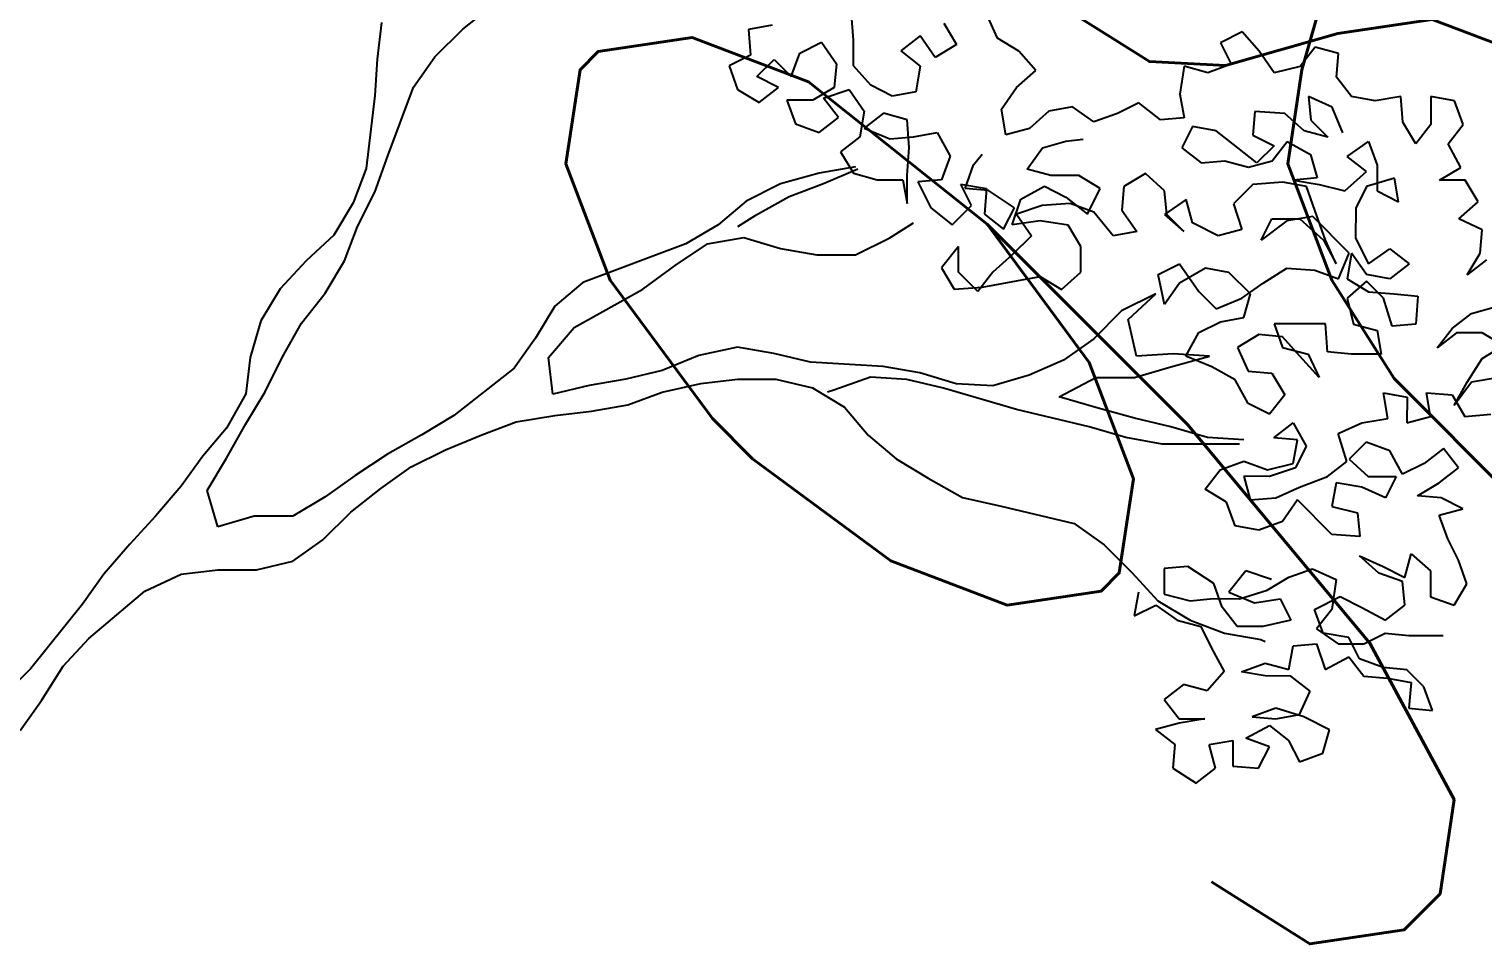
# Model space of a CAD drawing. Header units: millimetres. Extents: x 684983 to 685377, y 990360 to 990509.
# Drawn here: x 685040.803 to 685041.78, y 990417.245 to 990417.86 of the extents above; entities that cross this region are included whole.
import ezdxf

# ---------------------------------------------------------------- set-up
doc = ezdxf.new("R2010")
doc.units = ezdxf.units.MM
doc.layers.add('GRID LEVELS', color=7, linetype='Continuous', lineweight=13)
doc.layers.add('TEAK', color=7, linetype='Continuous')
doc.styles.get("Standard").update_dxf_attribs({"font": 'RomanS'})

# ---------------------------------------------------------------- blocks, each defined once
blk = doc.blocks.new('A$C25655A80')
at = {"color": 62}
for p, q in [((0.31461, 1.34169), (0.32808, 1.35225)), ((0.48956, 1.33672), (0.48861, 1.34826)), ((0.55397, 1.33763), (0.54918, 1.3482)), ((0.3021, 1.3292), (0.31461, 1.34169)), ((0.45304, 1.34349), (0.44247, 1.34157)), ((0.44247, 1.34157), (0.44342, 1.33004)), ((0.52995, 1.34438), (0.53571, 1.33476)), ((0.46553, 1.33098), (0.47514, 1.33577)), ((0.47514, 1.33577), (0.48186, 1.32616)), ((0.48955, 1.32519), (0.48956, 1.33672)), ((0.51937, 1.33862), (0.51071, 1.3319)), ((0.52609, 1.329), (0.51937, 1.33862)), ((0.56358, 1.33185), (0.55397, 1.33763)), ((0.66356, 1.34041), (0.65395, 1.33561)), ((0.65395, 1.33561), (0.65874, 1.32599)), ((0.67125, 1.33175), (0.66356, 1.34041)), ((0.29248, 1.31575), (0.3021, 1.3292)), ((0.44342, 1.33004), (0.4338, 1.32524)), ((0.46167, 1.32041), (0.46553, 1.33098)), ((0.51071, 1.3319), (0.51935, 1.32516)), ((0.53571, 1.33476), (0.52609, 1.329)), ((0.57126, 1.32319), (0.56358, 1.33185)), ((0.67797, 1.32213), (0.67125, 1.33175)), ((0.69624, 1.33365), (0.68951, 1.325)), ((0.70681, 1.33076), (0.69624, 1.33365)), ((0.70584, 1.32018), (0.70681, 1.33076)), ((0.4338, 1.32524), (0.43763, 1.31466)), ((0.44629, 1.32042), (0.45399, 1.3281)), ((0.45399, 1.3281), (0.46167, 1.32041)), ((0.48186, 1.32616), (0.48089, 1.31558)), ((0.49724, 1.31653), (0.48955, 1.32519)), ((0.51935, 1.32516), (0.51742, 1.31363)), ((0.5626, 1.31551), (0.57126, 1.32319)), ((0.63759, 1.32505), (0.63566, 1.31256)), ((0.64817, 1.32216), (0.63759, 1.32505)), ((0.65874, 1.32599), (0.64817, 1.32216)), ((0.68951, 1.325), (0.67797, 1.32213)), ((0.28092, 1.285), (0.29248, 1.31575)), ((0.4559, 1.31561), (0.44629, 1.32042)), ((0.44724, 1.30888), (0.4559, 1.31561)), ((0.48089, 1.31558), (0.47128, 1.30982)), ((0.50685, 1.31171), (0.49724, 1.31653)), ((0.55587, 1.3059), (0.5626, 1.31551)), ((0.71256, 1.31153), (0.70584, 1.32018)), ((0.43763, 1.31466), (0.44724, 1.30888)), ((0.45974, 1.30983), (0.46358, 1.29926)), ((0.47128, 1.30982), (0.45974, 1.30983)), ((0.47608, 1.31078), (0.48762, 1.31461)), ((0.4828, 1.30212), (0.47608, 1.31078)), ((0.48762, 1.31461), (0.49434, 1.305)), ((0.51742, 1.31363), (0.50685, 1.31171)), ((0.63566, 1.31256), (0.63757, 1.30198)), ((0.69334, 1.31154), (0.69429, 1.30097)), ((0.70391, 1.30673), (0.69334, 1.31154)), ((0.72314, 1.30959), (0.71256, 1.31153)), ((0.73467, 1.3115), (0.72314, 1.30959)), ((0.73562, 1.29997), (0.73467, 1.3115)), ((0.74813, 1.31149), (0.74812, 1.299)), ((0.7587, 1.30956), (0.74813, 1.31149)), ((0.76254, 1.29898), (0.7587, 1.30956)), ((0.49434, 1.305), (0.49241, 1.29346)), ((0.50299, 1.30403), (0.49434, 1.29731)), ((0.51356, 1.30113), (0.50299, 1.30403)), ((0.55778, 1.29436), (0.55587, 1.3059)), ((0.57701, 1.30492), (0.56836, 1.29724)), ((0.58759, 1.30683), (0.57701, 1.30492)), ((0.5972, 1.30009), (0.58759, 1.30683)), ((0.60778, 1.30393), (0.5972, 1.30009)), ((0.61739, 1.30873), (0.60778, 1.30393)), ((0.627, 1.30103), (0.61739, 1.30873)), ((0.6693, 1.30484), (0.66833, 1.29426)), ((0.68276, 1.30386), (0.6693, 1.30484)), ((0.6914, 1.29616), (0.68276, 1.30386)), ((0.7087, 1.29519), (0.70391, 1.30673)), ((0.46358, 1.29926), (0.47415, 1.2954)), ((0.47415, 1.2954), (0.4828, 1.30212)), ((0.49434, 1.29731), (0.50587, 1.29249)), ((0.51451, 1.28864), (0.51356, 1.30113)), ((0.56836, 1.29724), (0.55778, 1.29436)), ((0.63757, 1.30198), (0.627, 1.30103)), ((0.64142, 1.29813), (0.6366, 1.28852)), ((0.65199, 1.2962), (0.64142, 1.29813)), ((0.66159, 1.2885), (0.65199, 1.2962)), ((0.70197, 1.29327), (0.6914, 1.29616)), ((0.69429, 1.30097), (0.70197, 1.29327)), ((0.74138, 1.29035), (0.73562, 1.29997)), ((0.74812, 1.299), (0.74138, 1.29035)), ((0.7558, 1.29034), (0.76254, 1.29898)), ((0.49241, 1.29346), (0.48375, 1.28674)), ((0.50587, 1.29249), (0.51644, 1.29344)), ((0.51644, 1.29344), (0.52702, 1.29535)), ((0.52702, 1.29535), (0.53278, 1.28477)), ((0.57412, 1.28858), (0.58469, 1.29145)), ((0.58469, 1.29145), (0.59238, 1.29241)), ((0.66833, 1.29426), (0.67794, 1.28945)), ((0.67794, 1.28945), (0.67024, 1.28176)), ((0.67697, 1.28272), (0.68371, 1.29136)), ((0.68371, 1.29136), (0.69428, 1.28559)), ((0.71062, 1.28461), (0.72024, 1.29133)), ((0.72024, 1.29133), (0.72407, 1.28075)), ((0.76156, 1.27976), (0.7558, 1.29034)), ((0.27513, 1.26867), (0.28092, 1.285)), ((0.48375, 1.28674), (0.48951, 1.27712)), ((0.51354, 1.27614), (0.51451, 1.28864)), ((0.53278, 1.28477), (0.52892, 1.2742)), ((0.54335, 1.28092), (0.5472, 1.28572)), ((0.56738, 1.27897), (0.57412, 1.28858)), ((0.6366, 1.28852), (0.64525, 1.28179)), ((0.64525, 1.28179), (0.65582, 1.28274)), ((0.65582, 1.28274), (0.66639, 1.27984)), ((0.67024, 1.28176), (0.66159, 1.2885)), ((0.66639, 1.27984), (0.67697, 1.28272)), ((0.69428, 1.28559), (0.69715, 1.27501)), ((0.71926, 1.27787), (0.71062, 1.28461)), ((0.47413, 1.27714), (0.45682, 1.27235)), ((0.49047, 1.28001), (0.47413, 1.27714)), ((0.49143, 1.27904), (0.47605, 1.27233)), ((0.48951, 1.27712), (0.50008, 1.27423)), ((0.53949, 1.27035), (0.54335, 1.28092)), ((0.57795, 1.27608), (0.56738, 1.27897)), ((0.62025, 1.277), (0.61063, 1.27124)), ((0.62889, 1.2693), (0.62025, 1.277)), ((0.70964, 1.26923), (0.71926, 1.27787)), ((0.72407, 1.28075), (0.72406, 1.26922)), ((0.75194, 1.274), (0.76156, 1.27976)), ((0.45682, 1.27235), (0.44143, 1.26467)), ((0.47605, 1.27233), (0.46066, 1.26657)), ((0.50008, 1.27423), (0.51162, 1.27422)), ((0.51162, 1.27422), (0.51353, 1.26364)), ((0.51353, 1.26364), (0.51354, 1.27614)), ((0.52892, 1.2742), (0.51835, 1.27325)), ((0.51835, 1.27325), (0.5241, 1.26171)), ((0.53757, 1.27227), (0.5491, 1.27034)), ((0.54237, 1.26265), (0.53757, 1.27227)), ((0.55007, 1.26938), (0.53949, 1.27035)), ((0.5491, 1.27034), (0.54813, 1.2588)), ((0.56448, 1.26552), (0.57506, 1.27128)), ((0.57506, 1.27128), (0.58467, 1.26646)), ((0.59045, 1.27607), (0.57795, 1.27608)), ((0.60005, 1.27029), (0.59045, 1.27607)), ((0.59428, 1.25876), (0.60005, 1.27029)), ((0.61063, 1.27124), (0.60966, 1.26067)), ((0.66831, 1.27215), (0.65965, 1.26351)), ((0.68177, 1.2731), (0.66831, 1.27215)), ((0.69234, 1.27117), (0.68177, 1.2731)), ((0.69715, 1.27501), (0.68657, 1.27406)), ((0.68657, 1.27406), (0.69811, 1.27212)), ((0.69618, 1.26059), (0.69234, 1.27117)), ((0.69811, 1.27212), (0.70964, 1.26923)), ((0.71926, 1.27114), (0.71444, 1.26154)), ((0.73176, 1.27498), (0.71926, 1.27114)), ((0.73367, 1.2644), (0.73176, 1.27498)), ((0.76348, 1.27399), (0.75194, 1.274)), ((0.76924, 1.26437), (0.76348, 1.27399)), ((0.26743, 1.25329), (0.27513, 1.26867)), ((0.44143, 1.26467), (0.42893, 1.25411)), ((0.46066, 1.26657), (0.44527, 1.25794)), ((0.56159, 1.26168), (0.55007, 1.26938)), ((0.56063, 1.25399), (0.56448, 1.26552)), ((0.58659, 1.26358), (0.57409, 1.26263)), ((0.58467, 1.26646), (0.59428, 1.25876)), ((0.59716, 1.25972), (0.58659, 1.26358)), ((0.6385, 1.26545), (0.62888, 1.25873)), ((0.62984, 1.25873), (0.62889, 1.2693)), ((0.64138, 1.25487), (0.6385, 1.26545)), ((0.65965, 1.26351), (0.66348, 1.25197)), ((0.72406, 1.26922), (0.73367, 1.2644)), ((0.76058, 1.25669), (0.76924, 1.26437)), ((0.44527, 1.25794), (0.43758, 1.25314)), ((0.5241, 1.26171), (0.53371, 1.25401)), ((0.53371, 1.25401), (0.54237, 1.26265)), ((0.54813, 1.2588), (0.55678, 1.25207)), ((0.55678, 1.25207), (0.56159, 1.26168)), ((0.57409, 1.26263), (0.56255, 1.25879)), ((0.56255, 1.25879), (0.56927, 1.24917)), ((0.6058, 1.24914), (0.59716, 1.25972)), ((0.60966, 1.26067), (0.61638, 1.25105)), ((0.62888, 1.25873), (0.63753, 1.25103)), ((0.63753, 1.25103), (0.62984, 1.25873)), ((0.67213, 1.24715), (0.67695, 1.25676)), ((0.67695, 1.25676), (0.68944, 1.25675)), ((0.69521, 1.25771), (0.68367, 1.2558)), ((0.68944, 1.25675), (0.70001, 1.24713)), ((0.71154, 1.24135), (0.69521, 1.25771)), ((0.70097, 1.24713), (0.69618, 1.26059)), ((0.71444, 1.26154), (0.71443, 1.24808)), ((0.77115, 1.25187), (0.76058, 1.25669)), ((0.26165, 1.23792), (0.26743, 1.25329)), ((0.42893, 1.25411), (0.4145, 1.24547)), ((0.50583, 1.24827), (0.51641, 1.25499)), ((0.57312, 1.2559), (0.56063, 1.25399)), ((0.58562, 1.25396), (0.57312, 1.2559)), ((0.59138, 1.24434), (0.58562, 1.25396)), ((0.61638, 1.25105), (0.6058, 1.24914)), ((0.65291, 1.24909), (0.64138, 1.25487)), ((0.66348, 1.25197), (0.65291, 1.24909)), ((0.68367, 1.2558), (0.67213, 1.24715)), ((0.77018, 1.2413), (0.77115, 1.25187)), ((0.4145, 1.24547), (0.36834, 1.22821)), ((0.40968, 1.23586), (0.42411, 1.24546)), ((0.42411, 1.24546), (0.44046, 1.24833)), ((0.44046, 1.24833), (0.4568, 1.24351)), ((0.49044, 1.24059), (0.50583, 1.24827)), ((0.53658, 1.24439), (0.52889, 1.23479)), ((0.53657, 1.23286), (0.53658, 1.24439)), ((0.56927, 1.24917), (0.56061, 1.24053)), ((0.59137, 1.23281), (0.59138, 1.24434)), ((0.70001, 1.24713), (0.70577, 1.23655)), ((0.70577, 1.23655), (0.70097, 1.24713)), ((0.71443, 1.24808), (0.72019, 1.23654)), ((0.25298, 1.22351), (0.26165, 1.23792)), ((0.4568, 1.24351), (0.47313, 1.24061)), ((0.47313, 1.24061), (0.49044, 1.24059)), ((0.56061, 1.24053), (0.55195, 1.23285)), ((0.70672, 1.22982), (0.71154, 1.24135)), ((0.7125, 1.24135), (0.71057, 1.22982)), ((0.71922, 1.23173), (0.7125, 1.24135)), ((0.72019, 1.23654), (0.7298, 1.24326)), ((0.7298, 1.24326), (0.73845, 1.23652)), ((0.7644, 1.23169), (0.77018, 1.2413)), ((0.77306, 1.23841), (0.7644, 1.23169)), ((0.39526, 1.2253), (0.40968, 1.23586)), ((0.52889, 1.23479), (0.53464, 1.22517)), ((0.54522, 1.2242), (0.53657, 1.23286)), ((0.55195, 1.23285), (0.54522, 1.2242)), ((0.56253, 1.22899), (0.5731, 1.2309)), ((0.5731, 1.2309), (0.58271, 1.22513)), ((0.58271, 1.22513), (0.59137, 1.23281)), ((0.62597, 1.23182), (0.63559, 1.23661)), ((0.62885, 1.21836), (0.62597, 1.23182)), ((0.64713, 1.23468), (0.63558, 1.22796)), ((0.63559, 1.23661), (0.64423, 1.22411)), ((0.6577, 1.23275), (0.64713, 1.23468)), ((0.6673, 1.22313), (0.6577, 1.23275)), ((0.67307, 1.22793), (0.68365, 1.23465)), ((0.68365, 1.23465), (0.69615, 1.23367)), ((0.69615, 1.23367), (0.70672, 1.22982)), ((0.72979, 1.2298), (0.71922, 1.23173)), ((0.73845, 1.23652), (0.72979, 1.2298)), ((0.36834, 1.22821), (0.35584, 1.21764)), ((0.36448, 1.20802), (0.39526, 1.2253)), ((0.53464, 1.22517), (0.54714, 1.22612)), ((0.54714, 1.22612), (0.56253, 1.22899)), ((0.63558, 1.22796), (0.62885, 1.21836)), ((0.64423, 1.22411), (0.65191, 1.21641)), ((0.66345, 1.22121), (0.67307, 1.22793)), ((0.71922, 1.22885), (0.71056, 1.22116)), ((0.71057, 1.22982), (0.72017, 1.22404)), ((0.7269, 1.22115), (0.71922, 1.22885)), ((0.24239, 1.21006), (0.25298, 1.22351)), ((0.35584, 1.21764), (0.34717, 1.20323)), ((0.625, 1.22317), (0.60962, 1.21549)), ((0.6125, 1.21164), (0.625, 1.22317)), ((0.65191, 1.21641), (0.66345, 1.22121)), ((0.66441, 1.21255), (0.6673, 1.22313)), ((0.71056, 1.22116), (0.71343, 1.20963)), ((0.72017, 1.22404), (0.73171, 1.22307)), ((0.73073, 1.20865), (0.7269, 1.22115)), ((0.73171, 1.22307), (0.74228, 1.2221)), ((0.74228, 1.2221), (0.74131, 1.2096)), ((0.60962, 1.21549), (0.59711, 1.203)), ((0.61633, 1.1953), (0.6125, 1.21164)), ((0.65383, 1.21064), (0.66441, 1.21255)), ((0.75765, 1.20766), (0.76631, 1.21438)), ((0.76631, 1.21438), (0.77688, 1.21726)), ((0.23373, 1.19468), (0.24239, 1.21006)), ((0.35293, 1.19458), (0.36448, 1.20802)), ((0.63844, 1.19528), (0.64421, 1.20584)), ((0.64421, 1.20584), (0.65383, 1.21064)), ((0.67113, 1.20486), (0.66151, 1.1991)), ((0.6817, 1.20389), (0.67113, 1.20486)), ((0.67786, 1.20966), (0.6817, 1.19908)), ((0.70094, 1.20964), (0.67786, 1.20966)), ((0.70188, 1.19714), (0.70094, 1.20964)), ((0.71343, 1.20963), (0.724, 1.20673)), ((0.724, 1.20673), (0.72592, 1.19616)), ((0.74131, 1.2096), (0.73073, 1.20865)), ((0.75091, 1.19902), (0.75765, 1.20766)), ((0.75957, 1.20574), (0.75091, 1.19902)), ((0.77111, 1.20573), (0.75957, 1.20574)), ((0.78071, 1.19995), (0.77111, 1.20573)), ((0.34717, 1.20323), (0.33754, 1.18978)), ((0.43753, 1.1993), (0.42022, 1.19548)), ((0.45387, 1.19641), (0.43753, 1.1993)), ((0.59711, 1.203), (0.58364, 1.1934)), ((0.66151, 1.1991), (0.66631, 1.18852)), ((0.68939, 1.19523), (0.6817, 1.20389)), ((0.6817, 1.19908), (0.69323, 1.19619)), ((0.7711, 1.19419), (0.78071, 1.19995)), ((0.22602, 1.17931), (0.23373, 1.19468)), ((0.35484, 1.17823), (0.35293, 1.19458)), ((0.42022, 1.19548), (0.40387, 1.18876)), ((0.47021, 1.19255), (0.45387, 1.19641)), ((0.50289, 1.19059), (0.47021, 1.19255)), ((0.58364, 1.1934), (0.56825, 1.18669)), ((0.63267, 1.19624), (0.61633, 1.1953)), ((0.6317, 1.19047), (0.64901, 1.19527)), ((0.64901, 1.19527), (0.63267, 1.19624)), ((0.64997, 1.19046), (0.63844, 1.19528)), ((0.69803, 1.18561), (0.68939, 1.19523)), ((0.69323, 1.19619), (0.69803, 1.18561)), ((0.71246, 1.19617), (0.70188, 1.19714)), ((0.72592, 1.19616), (0.71246, 1.19617)), ((0.76436, 1.18362), (0.7711, 1.19419)), ((0.33754, 1.18978), (0.31061, 1.16866)), ((0.40387, 1.18876), (0.38753, 1.18493)), ((0.49712, 1.18579), (0.48077, 1.18004)), ((0.51346, 1.18482), (0.49712, 1.18579)), ((0.51923, 1.18769), (0.50289, 1.19059)), ((0.53557, 1.18287), (0.51923, 1.18769)), ((0.56825, 1.18669), (0.55191, 1.1819)), ((0.5817, 1.17706), (0.59805, 1.1857)), ((0.59805, 1.1857), (0.61536, 1.18568)), ((0.61536, 1.18568), (0.6317, 1.19047)), ((0.66054, 1.18468), (0.64997, 1.19046)), ((0.66631, 1.18852), (0.67688, 1.18755)), ((0.67688, 1.18755), (0.68264, 1.17793)), ((0.77782, 1.18553), (0.76628, 1.18362)), ((0.21736, 1.1649), (0.22602, 1.17931)), ((0.37118, 1.18206), (0.35484, 1.17823)), ((0.38753, 1.18493), (0.37118, 1.18206)), ((0.48077, 1.18004), (0.47789, 1.17908)), ((0.5298, 1.18096), (0.51346, 1.18482)), ((0.56247, 1.17131), (0.5298, 1.18096)), ((0.55191, 1.1819), (0.53557, 1.18287)), ((0.6663, 1.1741), (0.66054, 1.18468)), ((0.72686, 1.17885), (0.73743, 1.17692)), ((0.72877, 1.16731), (0.72686, 1.17885)), ((0.74609, 1.17883), (0.75762, 1.17786)), ((0.748, 1.16826), (0.74609, 1.17883)), ((0.75858, 1.17306), (0.76436, 1.18362)), ((0.76628, 1.18362), (0.75858, 1.17306)), ((0.59804, 1.17224), (0.5817, 1.17706)), ((0.61534, 1.16742), (0.59804, 1.17224)), ((0.6759, 1.16929), (0.6663, 1.1741)), ((0.68264, 1.17793), (0.6759, 1.16929)), ((0.73743, 1.17692), (0.73742, 1.16538)), ((0.75762, 1.17786), (0.76338, 1.16824)), ((0.31061, 1.16866), (0.29618, 1.16002)), ((0.59515, 1.16359), (0.56247, 1.17131)), ((0.63168, 1.16356), (0.61534, 1.16742)), ((0.71724, 1.1654), (0.72877, 1.16731)), ((0.73742, 1.16538), (0.748, 1.16826)), ((0.76338, 1.16824), (0.77492, 1.1692)), ((0.20869, 1.14953), (0.21736, 1.1649)), ((0.29618, 1.16002), (0.28079, 1.15138)), ((0.61149, 1.15877), (0.59515, 1.16359)), ((0.64802, 1.15874), (0.63168, 1.16356)), ((0.67782, 1.15871), (0.68648, 1.16543)), ((0.68648, 1.16543), (0.69223, 1.15485)), ((0.70666, 1.16061), (0.71724, 1.1654)), ((0.71049, 1.14811), (0.70666, 1.16061)), ((0.62783, 1.15587), (0.61149, 1.15877)), ((0.66243, 1.15584), (0.62783, 1.15587)), ((0.66436, 1.15776), (0.64802, 1.15874)), ((0.68839, 1.15774), (0.67782, 1.15871)), ((0.68646, 1.14717), (0.68839, 1.15774)), ((0.69223, 1.15485), (0.68742, 1.14524)), ((0.71915, 1.15675), (0.71145, 1.14907)), ((0.72972, 1.15289), (0.71915, 1.15675)), ((0.73548, 1.14231), (0.72972, 1.15289)), ((0.75376, 1.15383), (0.7451, 1.14711)), ((0.76048, 1.14518), (0.75376, 1.15383)), ((0.20003, 1.13511), (0.20869, 1.14953)), ((0.28079, 1.15138), (0.26636, 1.14178)), ((0.65377, 1.14431), (0.66435, 1.14815)), ((0.66435, 1.14815), (0.67492, 1.14429)), ((0.67492, 1.14429), (0.68646, 1.14717)), ((0.70183, 1.14138), (0.71049, 1.14811)), ((0.71145, 1.14907), (0.7201, 1.14137)), ((0.7451, 1.14711), (0.73548, 1.14231)), ((0.26636, 1.14178), (0.2529, 1.13218)), ((0.64703, 1.13567), (0.65377, 1.14431)), ((0.66434, 1.14142), (0.66722, 1.13084)), ((0.67588, 1.14141), (0.66434, 1.14142)), ((0.68742, 1.14524), (0.67588, 1.14141)), ((0.68933, 1.13659), (0.70183, 1.14138)), ((0.7201, 1.14137), (0.7326, 1.14136)), ((0.7326, 1.14136), (0.72778, 1.13175)), ((0.75182, 1.13845), (0.76048, 1.14518)), ((0.20482, 1.11877), (0.20003, 1.13511)), ((0.65664, 1.12989), (0.64703, 1.13567)), ((0.67875, 1.13179), (0.68933, 1.13659)), ((0.70568, 1.1385), (0.70374, 1.12792)), ((0.71721, 1.13656), (0.70568, 1.1385)), ((0.72778, 1.13175), (0.71721, 1.13656)), ((0.7422, 1.1327), (0.75182, 1.13845)), ((0.2529, 1.13218), (0.23847, 1.12354)), ((0.66048, 1.11931), (0.65664, 1.12989)), ((0.66722, 1.13084), (0.67875, 1.13179)), ((0.68837, 1.13082), (0.68163, 1.12122)), ((0.70373, 1.11543), (0.68837, 1.13082)), ((0.70374, 1.12792), (0.71528, 1.12503)), ((0.75277, 1.13172), (0.7422, 1.1327)), ((0.75181, 1.12404), (0.76238, 1.12691)), ((0.76238, 1.12691), (0.75277, 1.13172)), ((0.22117, 1.12356), (0.20482, 1.11877)), ((0.23847, 1.12354), (0.22117, 1.12356)), ((0.68163, 1.12122), (0.67105, 1.11738)), ((0.71528, 1.12503), (0.71623, 1.11445)), ((0.75564, 1.11346), (0.75181, 1.12404)), ((0.67105, 1.11738), (0.66048, 1.11931)), ((0.71623, 1.11445), (0.70373, 1.11543)), ((0.76044, 1.10384), (0.75564, 1.11346)), ((0.63931, 1.10107), (0.62874, 1.10012)), ((0.65084, 1.09337), (0.63931, 1.10107)), ((0.71622, 1.1058), (0.72679, 1.10099)), ((0.72487, 1.0981), (0.71622, 1.1058)), ((0.72679, 1.10099), (0.7364, 1.09617)), ((0.7364, 1.09617), (0.73929, 1.10674)), ((0.73929, 1.10674), (0.74794, 1.09904)), ((0.76427, 1.09326), (0.76044, 1.10384)), ((0.62874, 1.10012), (0.62873, 1.08858)), ((0.66527, 1.09912), (0.65757, 1.08951)), ((0.6768, 1.09526), (0.66527, 1.09912)), ((0.67487, 1.09046), (0.68449, 1.09622)), ((0.68449, 1.09622), (0.69507, 1.10005)), ((0.69507, 1.10005), (0.70564, 1.09524)), ((0.70564, 1.09524), (0.7037, 1.08178)), ((0.73544, 1.09425), (0.72487, 1.0981)), ((0.73639, 1.08367), (0.73544, 1.09425)), ((0.74794, 1.09904), (0.74793, 1.08751)), ((0.61719, 1.08955), (0.61526, 1.07898)), ((0.62873, 1.08858), (0.64026, 1.08569)), ((0.65468, 1.08279), (0.65084, 1.09337)), ((0.65757, 1.08951), (0.6691, 1.0847)), ((0.66237, 1.08663), (0.67487, 1.09046)), ((0.69601, 1.08179), (0.70755, 1.08755)), ((0.70755, 1.08755), (0.71716, 1.08273)), ((0.74793, 1.08751), (0.7585, 1.08365)), ((0.7585, 1.08365), (0.76427, 1.09326)), ((0.61526, 1.07898), (0.62488, 1.08378)), ((0.62488, 1.08378), (0.63448, 1.07704)), ((0.64026, 1.08569), (0.65083, 1.08664)), ((0.65083, 1.08664), (0.66237, 1.08663)), ((0.6614, 1.07413), (0.65468, 1.08279)), ((0.6691, 1.0847), (0.68064, 1.08661)), ((0.68064, 1.08661), (0.68543, 1.07699)), ((0.69985, 1.07121), (0.69601, 1.08179)), ((0.7037, 1.08178), (0.69696, 1.07314)), ((0.71716, 1.08273), (0.72773, 1.07695)), ((0.72773, 1.07695), (0.73639, 1.08367)), ((0.63448, 1.07704), (0.64506, 1.07415)), ((0.68543, 1.07699), (0.67293, 1.07412)), ((0.64506, 1.07415), (0.64985, 1.06453)), ((0.67293, 1.07412), (0.6614, 1.07413)), ((0.69696, 1.07314), (0.70657, 1.0664)), ((0.71138, 1.06928), (0.69985, 1.07121)), ((0.71618, 1.05966), (0.71138, 1.06928)), ((0.71811, 1.06639), (0.72772, 1.07119)), ((0.72772, 1.07119), (0.7383, 1.07021)), ((0.7383, 1.07021), (0.75368, 1.0702)), ((0.64985, 1.06453), (0.65561, 1.05395)), ((0.68445, 1.05488), (0.68638, 1.06546)), ((0.68638, 1.06546), (0.69696, 1.06641)), ((0.69696, 1.06641), (0.70079, 1.05487)), ((0.70657, 1.0664), (0.71811, 1.06639)), ((0.6633, 1.05394), (0.67388, 1.05778)), ((0.67388, 1.05778), (0.68445, 1.05488)), ((0.70079, 1.05487), (0.71137, 1.06063)), ((0.71137, 1.06063), (0.71809, 1.05197)), ((0.72675, 1.05581), (0.71618, 1.05966)), ((0.73732, 1.05483), (0.72675, 1.05581)), ((0.74501, 1.04714), (0.73732, 1.05483)), ((0.65561, 1.05395), (0.64791, 1.0453)), ((0.67387, 1.05201), (0.6633, 1.05394)), ((0.68541, 1.052), (0.67387, 1.05201)), ((0.69406, 1.04526), (0.68541, 1.052)), ((0.71809, 1.05197), (0.72867, 1.051)), ((0.72867, 1.051), (0.73924, 1.04907)), ((0.73924, 1.04907), (0.73827, 1.03753)), ((0.63734, 1.0482), (0.62868, 1.04148)), ((0.64791, 1.0453), (0.63734, 1.0482)), ((0.68924, 1.03469), (0.69406, 1.04526)), ((0.74884, 1.03656), (0.74501, 1.04714)), ((0.62868, 1.04148), (0.6354, 1.03282)), ((0.67867, 1.03758), (0.66809, 1.03375)), ((0.69116, 1.03373), (0.67867, 1.03758)), ((0.73827, 1.03753), (0.74884, 1.03656)), ((0.6354, 1.0309), (0.62483, 1.02802)), ((0.6354, 1.03282), (0.64694, 1.03281)), ((0.64694, 1.03281), (0.6354, 1.0309)), ((0.6652, 1.02414), (0.67578, 1.0299)), ((0.66809, 1.03375), (0.67866, 1.03278)), ((0.67578, 1.0299), (0.68442, 1.02316)), ((0.67866, 1.03278), (0.68924, 1.03469)), ((0.70269, 1.02795), (0.69116, 1.03373)), ((0.62483, 1.02802), (0.63347, 1.02128)), ((0.64885, 1.02127), (0.65943, 1.02318)), ((0.65943, 1.02318), (0.65942, 1.01165)), ((0.67577, 1.02028), (0.6652, 1.02414)), ((0.68442, 1.02316), (0.68922, 1.01354)), ((0.6998, 1.01738), (0.70269, 1.02795)), ((0.63347, 1.02128), (0.6325, 1.01071)), ((0.65173, 1.01069), (0.64885, 1.02127)), ((0.67095, 1.01068), (0.67577, 1.02028)), ((0.68922, 1.01354), (0.6998, 1.01738)), ((0.6325, 1.01071), (0.64307, 1.00397)), ((0.64307, 1.00397), (0.65173, 1.01069)), ((0.65942, 1.01165), (0.67095, 1.01068))]:
    blk.add_line(p, q, dxfattribs=at)
for p, q in [((0.27809, 1.34461), (0.27615, 1.32827)), ((0.27615, 1.32827), (0.27517, 1.31193)), ((0.27517, 1.31193), (0.2713, 1.27924)), ((0.2713, 1.27924), (0.26551, 1.26387)), ((0.26551, 1.26387), (0.25685, 1.24946)), ((0.25685, 1.24946), (0.24434, 1.23793)), ((0.24434, 1.23793), (0.2328, 1.22545)), ((0.2328, 1.22545), (0.22413, 1.21104)), ((0.22413, 1.21104), (0.21931, 1.1947)), ((0.21931, 1.1947), (0.21737, 1.17836)), ((0.38848, 1.17339), (0.40386, 1.17915)), ((0.40386, 1.17915), (0.42117, 1.18298)), ((0.42117, 1.18298), (0.43752, 1.18488)), ((0.43752, 1.18488), (0.45482, 1.18487)), ((0.45482, 1.18487), (0.47116, 1.18101)), ((0.47116, 1.18101), (0.48557, 1.17234)), ((0.21737, 1.17836), (0.20871, 1.16298)), ((0.37213, 1.17053), (0.38848, 1.17339)), ((0.48557, 1.17234), (0.49613, 1.15984)), ((0.3231, 1.16), (0.33848, 1.16575)), ((0.33848, 1.16575), (0.35579, 1.16862)), ((0.35579, 1.16862), (0.37213, 1.17053)), ((0.20871, 1.16298), (0.19812, 1.1505)), ((0.30675, 1.15328), (0.3231, 1.16)), ((0.49613, 1.15984), (0.50862, 1.14925)), ((0.29136, 1.14561), (0.30675, 1.15328)), ((0.19812, 1.1505), (0.18849, 1.13705)), ((0.50862, 1.14925), (0.52303, 1.14059)), ((0.27789, 1.136), (0.29136, 1.14561)), ((0.52303, 1.14059), (0.5384, 1.13192)), ((0.18849, 1.13705), (0.17695, 1.1236)), ((0.26443, 1.12544), (0.27789, 1.136)), ((0.5384, 1.13192), (0.5557, 1.12806)), ((0.5557, 1.12806), (0.58838, 1.12034)), ((0.17695, 1.1236), (0.1654, 1.11111)), ((0.25192, 1.11296), (0.26443, 1.12544)), ((0.58838, 1.12034), (0.60183, 1.11071)), ((0.1654, 1.11111), (0.15385, 1.09767)), ((0.23845, 1.10336), (0.25192, 1.11296)), ((0.60183, 1.11071), (0.61432, 1.09821)), ((0.22211, 1.09953), (0.23845, 1.10336)), ((0.15385, 1.09767), (0.14423, 1.08422)), ((0.17211, 1.08996), (0.18846, 1.09763)), ((0.18846, 1.09763), (0.2048, 1.09954)), ((0.2048, 1.09954), (0.22211, 1.09953)), ((0.61432, 1.09821), (0.62584, 1.0857)), ((0.1471, 1.06883), (0.17211, 1.08996)), ((0.14423, 1.08422), (0.12113, 1.0554)), ((0.62584, 1.0857), (0.64025, 1.07703)), ((0.64025, 1.07703), (0.65563, 1.07125)), ((0.13555, 1.05635), (0.1471, 1.06883)), ((0.65563, 1.07125), (0.67197, 1.06835)), ((0.67197, 1.06835), (0.67389, 1.06739)), ((0.12113, 1.0554), (0.10862, 1.04291)), ((0.12592, 1.04097), (0.13555, 1.05635)), ((0.1163, 1.02753), (0.12592, 1.04097))]:
    blk.add_line(p, q)
blk = doc.blocks.new('TR')
blk.add_blockref('A$C25655A80', (0.01921, 0.01485, 1.34531))

msp = doc.modelspace()

# ---------------------------------------------------------------- block references
at = {"layer": 'TEAK', "xscale": 1.5, "yscale": 1.5, "zscale": 1.5}
msp.add_blockref('TR', (685040.594, 990415.825, 98.489), dxfattribs=at)

# ---------------------------------------------------------------- texts
at = {"layer": 'GRID LEVELS', "width": 0.5}
for s, p in [('98.495', (685041.62998, 990417.15777, 98.49541)), ('98.649', (685039.62998, 990417.15777, 98.64875))]:
    msp.add_text(s, height=0.8, rotation=45, dxfattribs=at).set_placement(p)

doc.saveas('drawing.dxf')
